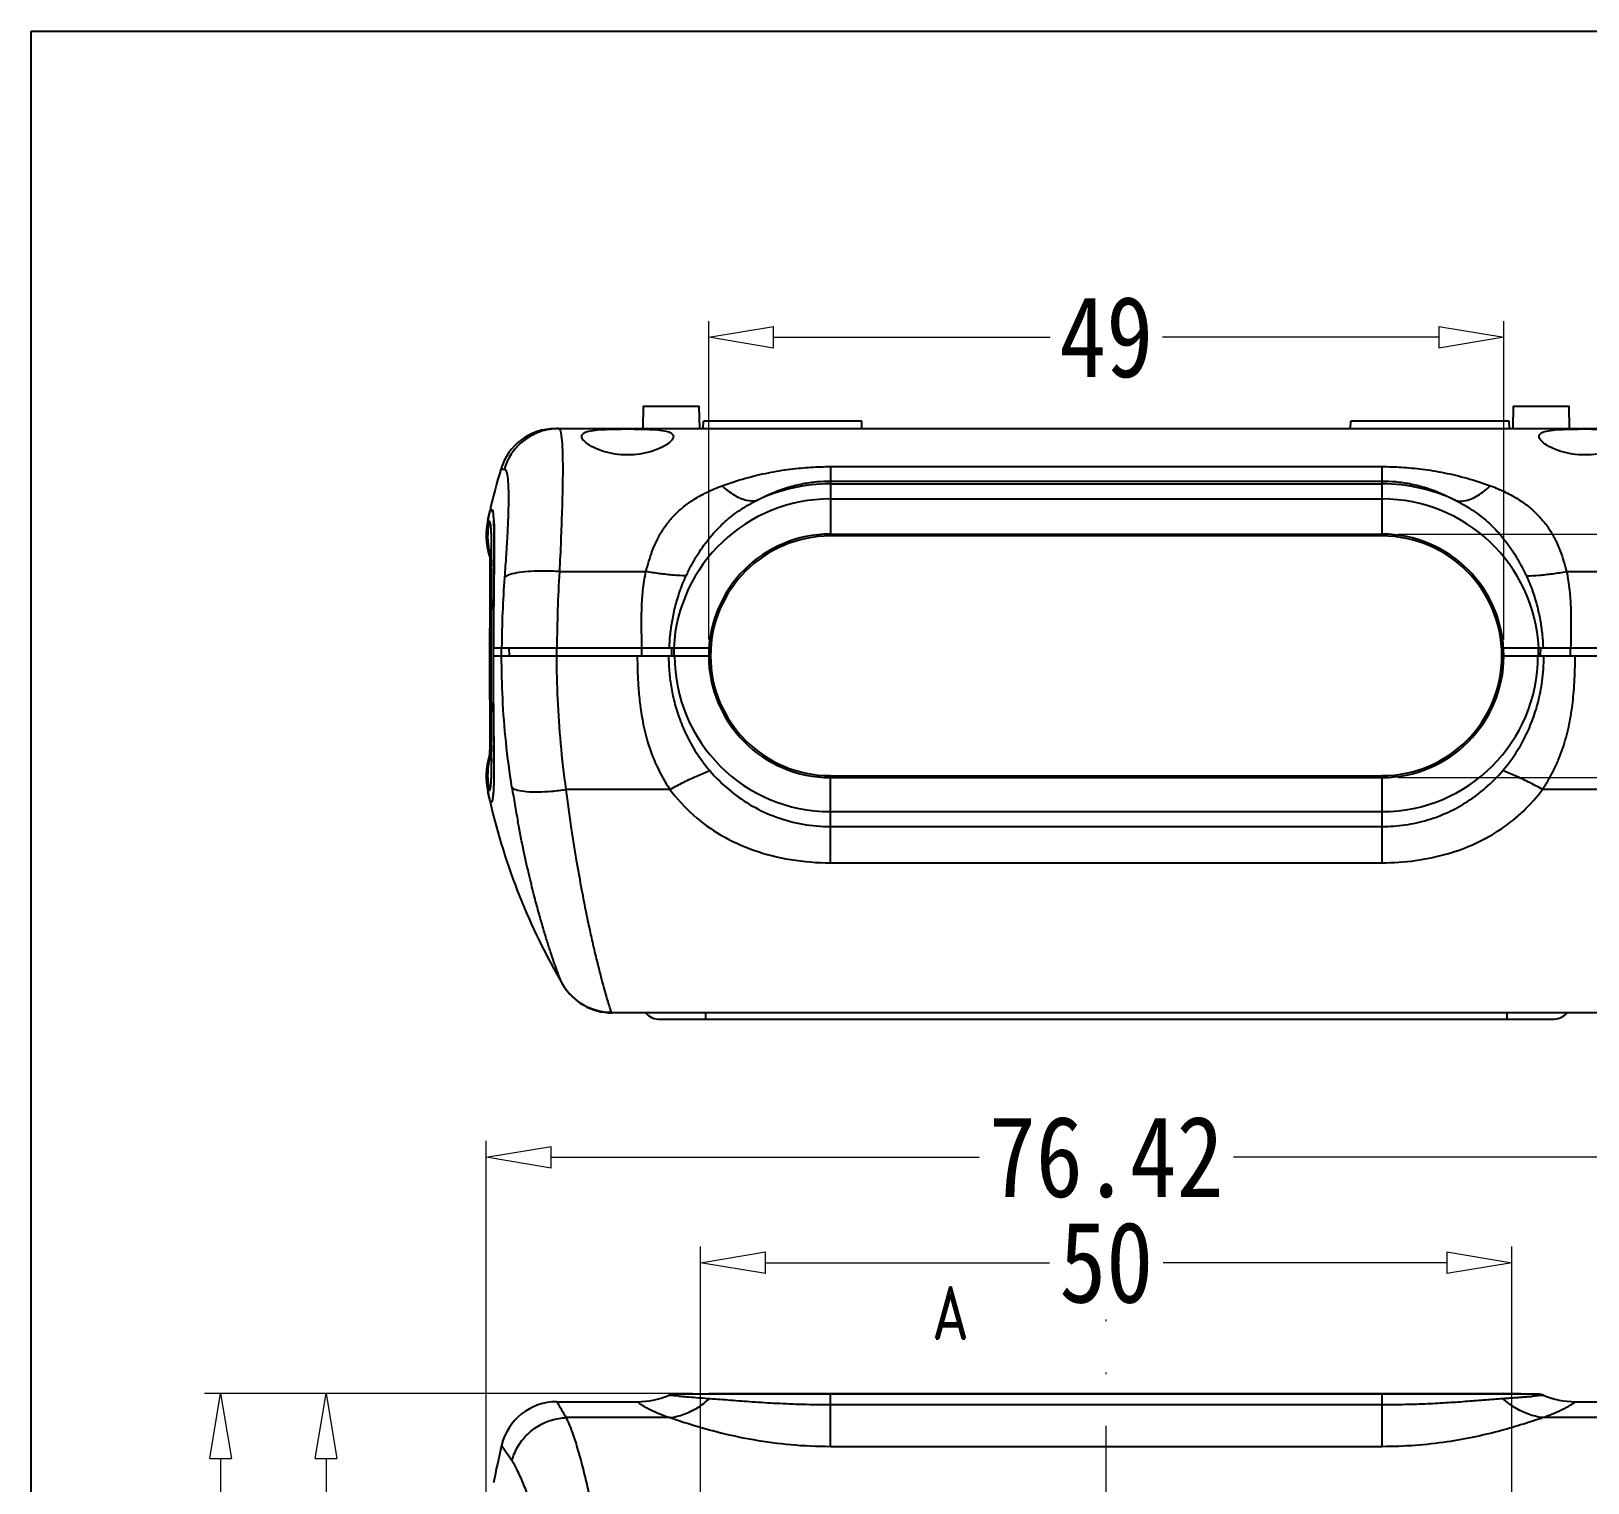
# Model space of a CAD drawing. Header units: millimetres. Extents: x 1786 to 4177, y -2705 to -1639.
# Drawn here: x 3805.4 to 3901.3, y -1728.3 to -1638.8 of the extents above; entities that cross this region are included whole.
import ezdxf
from ezdxf.enums import TextEntityAlignment as Align

# ---------------------------------------------------------------- set-up
doc = ezdxf.new("R2010")
doc.units = ezdxf.units.MM
doc.linetypes.add('DIVIDE', pattern=[31.75, 12.7, -6.35, 0, -6.35, 0, -6.35])
doc.layers.add('dim', color=3, linetype='Continuous', lineweight=9)
doc.layers.add('hatch', color=56, linetype='Continuous', lineweight=9)
doc.styles.add('FFS', font='simfang0.ttf', dxfattribs={"width": 0.85})
doc.styles.add('LongTou', font='romand.shx', dxfattribs={"width": 0.8, "bigfont": 'whgdtxt.shx'})
doc.dimstyles.new('YanXiu', dxfattribs={"dimtxt": 2.5, "dimasz": 2.2, "dimexe": 1, "dimexo": 0.6, "dimgap": 0.66, "dimtad": 0, "dimzin": 9, "dimdsep": 46, "dimtxsty": 'FFS', "dimblk": 'CLOSEDBLANK', "dimcen": 0, "dimclrd": 256, "dimclre": 131, "dimclrt": 42, "dimazin": 2, "dimtfac": 1, "dimtofl": 0, "dimtmove": 0, "dimatfit": 3, "dimldrblk": 'CLOSEDBLANK', "dimfxl": 0, "dimlwd": 5, "dimlwe": 5, "dimarcsym": 0})

# ---------------------------------------------------------------- blocks, each defined once
blk = doc.blocks.new('*u4')
at = {"layer": 'Defpoints', "color": 2}
blk.add_lwpolyline([(-135.77, 94.941), (135.77, 94.941), (135.77, -94.941), (-135.77, -94.941)], close=True, dxfattribs=at)
blk = doc.blocks.new('_ClosedBlank')
at = {"color": 0, "linetype": 'ByBlock', "lineweight": -2}
for p, q in [((-1, 0.167), (0, 0)), ((-1, 0.167), (-1, -0.167)), ((0, 0), (-1, -0.167))]:
    blk.add_line(p, q, dxfattribs=at)
blk = doc.blocks.new('*D333')
at = {"layer": 'Defpoints', "color": 0}
for p in [(-143.976, 175.8), (-167.558, 151.8), (-144.176, 151.8)]:
    blk.add_point(p, dxfattribs=at)
at = {"layer": 'dim', "color": 131, "lineweight": 5}
for p, q in [((-144.975, 175.8), (-168.558, 175.8)), ((-145.176, 151.8), (-168.558, 151.8))]:
    blk.add_line(p, q, dxfattribs=at)
at = {"layer": 'dim', "lineweight": 5}
for p, q in [((-167.558, 171.8), (-167.558, 167.246)), ((-167.558, 155.8), (-167.558, 160.353))]:
    blk.add_line(p, q, dxfattribs=at)
at = {"layer": 'dim', "lineweight": 5, "xscale": 4, "yscale": 4, "zscale": 4}
for p, rotation in [((-167.558, 175.8), 90), ((-167.558, 151.8), 270)]:
    blk.add_blockref('_ClosedBlank', p, dxfattribs=dict(at, rotation=rotation))
at = {"layer": 'dim', "color": 42, "insert": (-167.558, 163.8), "char_height": 5, "attachment_point": 5, "rotation": 90, "style": 'FFS'}
blk.add_mtext('24', dxfattribs=at)
blk = doc.blocks.new('*D336')
at = {"layer": 'Defpoints', "color": 0}
for p in [(-174.058, 175.8), (-143.976, 175.8), (-153.334, 35.3)]:
    blk.add_point(p, dxfattribs=at)
at = {"layer": 'dim', "color": 131, "lineweight": 5}
for p, q in [((-144.975, 175.8), (-175.058, 175.8)), ((-154.333, 35.3), (-175.058, 35.3))]:
    blk.add_line(p, q, dxfattribs=at)
at = {"layer": 'dim', "lineweight": 5}
for p, q in [((-174.058, 171.8), (-174.058, 113.326)), ((-174.058, 39.3), (-174.058, 97.773))]:
    blk.add_line(p, q, dxfattribs=at)
at = {"layer": 'dim', "lineweight": 5, "xscale": 4, "yscale": 4, "zscale": 4}
for p, rotation in [((-174.058, 175.8), 90), ((-174.058, 35.3), 270)]:
    blk.add_blockref('_ClosedBlank', p, dxfattribs=dict(at, rotation=rotation))
at = {"layer": 'dim', "color": 42, "insert": (-174.058, 105.55), "char_height": 5, "attachment_point": 5, "rotation": 90, "style": 'FFS'}
blk.add_mtext('140.5', dxfattribs=at)
blk = doc.blocks.new('*D337')
at = {"layer": 'Defpoints', "color": 0}
for p in [(-94.476, 183.868), (-144.476, 151.5), (-94.476, 151.5)]:
    blk.add_point(p, dxfattribs=at)
at = {"layer": 'dim', "color": 131, "lineweight": 5}
for p, q in [((-144.476, 152.499), (-144.476, 184.868)), ((-94.476, 152.499), (-94.476, 184.868))]:
    blk.add_line(p, q, dxfattribs=at)
at = {"layer": 'dim', "lineweight": 5}
for p, q in [((-140.476, 183.868), (-122.979, 183.868)), ((-98.476, 183.868), (-115.972, 183.868))]:
    blk.add_line(p, q, dxfattribs=at)
at = {"layer": 'dim', "lineweight": 5, "xscale": 4, "yscale": 4, "zscale": 4, "rotation": 180}
blk.add_blockref('_ClosedBlank', (-144.476, 183.868), dxfattribs=at)
at = {"layer": 'dim', "lineweight": 5, "xscale": 4, "yscale": 4, "zscale": 4}
blk.add_blockref('_ClosedBlank', (-94.476, 183.868), dxfattribs=at)
at = {"layer": 'dim', "color": 42, "insert": (-119.476, 183.868), "char_height": 5, "attachment_point": 5, "style": 'FFS'}
blk.add_mtext('50', dxfattribs=at)
blk = doc.blocks.new('*D338')
at = {"layer": 'Defpoints', "color": 0}
for p in [(-81.266, 190.368), (-157.685, 157.8), (-81.266, 157.8)]:
    blk.add_point(p, dxfattribs=at)
at = {"layer": 'dim', "color": 131, "lineweight": 5}
for p, q in [((-157.685, 158.799), (-157.685, 191.368)), ((-81.266, 158.799), (-81.266, 191.368))]:
    blk.add_line(p, q, dxfattribs=at)
at = {"layer": 'dim', "lineweight": 5}
for p, q in [((-153.685, 190.368), (-127.31, 190.368)), ((-85.266, 190.368), (-111.642, 190.368))]:
    blk.add_line(p, q, dxfattribs=at)
at = {"layer": 'dim', "lineweight": 5, "xscale": 4, "yscale": 4, "zscale": 4, "rotation": 180}
blk.add_blockref('_ClosedBlank', (-157.685, 190.368), dxfattribs=at)
at = {"layer": 'dim', "lineweight": 5, "xscale": 4, "yscale": 4, "zscale": 4}
blk.add_blockref('_ClosedBlank', (-81.266, 190.368), dxfattribs=at)
at = {"layer": 'dim', "color": 42, "insert": (-119.476, 190.368), "char_height": 5, "attachment_point": 5, "style": 'FFS'}
blk.add_mtext('76.42', dxfattribs=at)
blk = doc.blocks.new('*D339')
at = {"layer": 'Defpoints', "color": 0}
for p in [(-94.976, 240.896), (-143.976, 221.265), (-94.976, 221.265)]:
    blk.add_point(p, dxfattribs=at)
at = {"layer": 'dim', "color": 131, "lineweight": 5}
for p, q in [((-143.976, 222.264), (-143.976, 241.895)), ((-94.976, 222.264), (-94.976, 241.895))]:
    blk.add_line(p, q, dxfattribs=at)
at = {"layer": 'dim', "lineweight": 5}
for p, q in [((-139.976, 240.896), (-122.933, 240.896)), ((-98.976, 240.896), (-116.018, 240.896))]:
    blk.add_line(p, q, dxfattribs=at)
at = {"layer": 'dim', "lineweight": 5, "xscale": 4, "yscale": 4, "zscale": 4, "rotation": 180}
blk.add_blockref('_ClosedBlank', (-143.976, 240.896), dxfattribs=at)
at = {"layer": 'dim', "lineweight": 5, "xscale": 4, "yscale": 4, "zscale": 4}
blk.add_blockref('_ClosedBlank', (-94.976, 240.896), dxfattribs=at)
at = {"layer": 'dim', "color": 42, "insert": (-119.476, 240.896), "char_height": 5, "attachment_point": 5, "style": 'FFS'}
blk.add_mtext('49', dxfattribs=at)
blk = doc.blocks.new('*D340')
at = {"layer": 'Defpoints', "color": 0}
for p in [(-102.476, 228.765), (-102.476, 213.765), (-73.713, 213.765)]:
    blk.add_point(p, dxfattribs=at)
at = {"layer": 'dim', "lineweight": 5}
for p, q in [((-73.713, 232.965), (-73.713, 237.165)), ((-73.713, 209.565), (-73.713, 205.365))]:
    blk.add_line(p, q, dxfattribs=at)
at = {"layer": 'dim', "color": 131, "lineweight": 5}
for p, q in [((-101.476, 228.765), (-72.713, 228.765)), ((-101.476, 213.765), (-72.713, 213.765))]:
    blk.add_line(p, q, dxfattribs=at)
at = {"layer": 'dim', "lineweight": 5, "xscale": 4.2, "yscale": 4.2, "zscale": 4.2}
for p, rotation in [((-73.713, 228.765), 270), ((-73.713, 213.765), 90)]:
    blk.add_blockref('_ClosedBlank', p, dxfattribs=dict(at, rotation=rotation))
at = {"layer": 'dim', "color": 42, "insert": (-73.713, 221.265), "char_height": 5, "attachment_point": 5, "rotation": 90, "style": 'FFS'}
blk.add_mtext('15', dxfattribs=at)
blk = doc.blocks.new('u161')
at = {"color": 7, "linetype": 'Continuous'}
for p, q in [((-148.006, 236.656), (-148.03, 235.265)), ((-148.006, 236.656), (-144.554, 236.656)), ((-144.53, 235.265), (-144.554, 236.656)), ((-94.397, 236.656), (-94.422, 235.265)), ((-94.398, 236.656), (-90.945, 236.656)), ((-90.922, 235.265), (-90.946, 236.656)), ((-153.433, 235.265), (-85.519, 235.265)), ((-144.322, 235.265), (-144.306, 235.715)), ((-134.546, 235.715), (-144.306, 235.715)), ((-134.53, 235.265), (-134.546, 235.715)), ((-104.422, 235.265), (-104.406, 235.715)), ((-94.646, 235.715), (-104.406, 235.715)), ((-94.63, 235.265), (-94.646, 235.715)), ((-156.785, 232.771), (-156.569, 232.771)), ((-136.476, 232.925), (-136.476, 228.765)), ((-136.476, 232.925), (-102.476, 232.925)), ((-102.476, 228.765), (-102.476, 232.925)), ((-136.476, 231.857), (-102.476, 231.857)), ((-136.475, 232.036), (-102.476, 232.036)), ((-157.45, 230.265), (-157.353, 230.265)), ((-136.476, 230.931), (-102.476, 230.931)), ((-157.585, 229.658), (-157.454, 230.247)), ((-157.585, 229.658), (-157.5, 229.572)), ((-157.454, 230.247), (-157.357, 230.247)), ((-136.476, 228.765), (-102.476, 228.765)), ((-102.476, 228.651), (-136.476, 228.651)), ((-157.483, 227.508), (-157.474, 227.201)), ((-157.474, 227.202), (-157.468, 226.793)), ((-157.468, 226.795), (-157.465, 226.29)), ((-157.37, 227.183), (-157.37, 227.168)), ((-153.174, 226.453), (-147.844, 226.453)), ((-91.107, 226.453), (-85.778, 226.453)), ((-157.465, 225.696), (-157.467, 225.012)), ((-157.465, 226.292), (-157.465, 225.695)), ((-157.467, 225.014), (-157.474, 223.416)), ((-157.474, 223.417), (-157.477, 222.528)), ((-157.477, 222.527), (-157.479, 221.606)), ((-157.403, 221.765), (-157.403, 221.266)), ((-157.246, 221.736), (-157.246, 221.765)), ((-157.243, 221.765), (-143.959, 221.765)), ((-156.252, 221.265), (-156.278, 221.765)), ((-153.334, 221.265), (-153.334, 221.765)), ((-148.094, 221.265), (-148.094, 221.765)), ((-146.241, 221.265), (-146.25, 221.765)), ((-146.107, 221.265), (-146.109, 221.765)), ((-94.992, 221.765), (-81.709, 221.765)), ((-92.844, 221.265), (-92.842, 221.765)), ((-92.711, 221.265), (-92.702, 221.765)), ((-90.857, 221.265), (-90.857, 221.765)), ((-157.479, 221.605), (-157.478, 220.676)), ((-157.478, 220.677), (-157.476, 219.766)), ((-157.243, 221.265), (-143.976, 221.265)), ((-94.976, 221.265), (-81.708, 221.265)), ((-157.476, 219.767), (-157.467, 217.367)), ((-157.37, 215.362), (-157.37, 215.346)), ((-146.364, 213.029), (-152.758, 213.03)), ((-136.476, 213.878), (-102.476, 213.878)), ((-136.476, 213.765), (-102.476, 213.765)), ((-136.476, 211.66), (-136.476, 213.765)), ((-102.476, 211.66), (-102.476, 213.765)), ((-86.194, 213.03), (-92.587, 213.029)), ((-157.5, 212.957), (-157.585, 212.871)), ((-157.454, 212.283), (-157.585, 212.871)), ((-157.454, 212.283), (-157.357, 212.283)), ((-157.45, 212.265), (-157.353, 212.265)), ((-155.73, 211.004), (-155.742, 211.069)), ((-102.476, 211.66), (-136.476, 211.66)), ((-136.476, 208.51), (-136.476, 210.744)), ((-136.475, 210.744), (-102.476, 210.744)), ((-102.476, 208.51), (-102.476, 210.744)), ((-136.476, 208.51), (-102.476, 208.51)), ((-149.94, 199.265), (-149.959, 199.305)), ((-89.011, 199.265), (-149.94, 199.265)), ((-146.962, 198.865), (-94.312, 198.865)), ((-144.654, 198.865), (-144.176, 198.865)), ((-144.176, 199.265), (-144.176, 198.865)), ((-94.775, 198.865), (-94.775, 199.265)), ((-94.32, 198.865), (-91.989, 198.865)), ((-146.08, 175.763), (-143.976, 175.8)), ((-92.871, 175.763), (-146.08, 175.763)), ((-143.976, 175.8), (-94.976, 175.8)), ((-136.476, 175.763), (-136.476, 175.8)), ((-102.476, 175.763), (-102.476, 175.8)), ((-92.871, 175.763), (-94.976, 175.8)), ((-153.334, 175.3), (-148.375, 175.3)), ((-143.998, 175.505), (-143.911, 175.499)), ((-136.476, 172.55), (-136.476, 175.122)), ((-136.475, 175.122), (-102.476, 175.122)), ((-102.476, 172.55), (-102.476, 175.122)), ((-95.041, 175.499), (-94.954, 175.505)), ((-90.577, 175.3), (-85.618, 175.3)), ((-146.364, 174.317), (-152.758, 174.317)), ((-86.194, 174.317), (-92.587, 174.317)), ((-136.476, 172.55), (-102.476, 172.55))]:
    blk.add_line(p, q, dxfattribs=at)
for points in [[(-157.499, 227.816), (-157.498, 227.811), (-157.492, 227.712), (-157.483, 227.508)], [(-157.467, 217.366), (-157.465, 216.718), (-157.466, 216.153), (-157.469, 215.677), (-157.475, 215.292), (-157.483, 215.002), (-157.492, 214.81), (-157.493, 214.789)]]:
    blk.add_lwpolyline(points, dxfattribs=at)
for centre, radius, start, end in [((-153.433, 231.765), 3.5, 90, 163.28141), ((-118.476, 221.265), 40, 163.28141, 166.99712), ((-136.476, 221.265), 10.593, 90, 115.39166), ((-102.476, 221.265), 10.593, 64.60834, 90), ((-157.353, 230.195), 0.07, 84.06938, 90.06775), ((-136.476, 221.265), 9.666, 90, 177.03504), ((-102.476, 221.265), 9.666, 2.96496, 90), ((-153.185, 228.714), 4.5, 167.87485, 196.59348), ((-153.103, 228.628), 4.497, 167.88007, 188.38248), ((-118.476, 221.265), 40, 167.02358, 167.88534), ((-136.476, 221.265), 7.5, 90, 270), ((-136.476, 221.265), 7.386, 90, 270), ((-102.476, 221.265), 7.5, 270, 90), ((-102.476, 221.265), 7.386, 270, 90), ((-153.111, 228.627), 4.489, 188.39254, 190.49129), ((-153.101, 228.629), 4.499, 190.49079, 191.66258), ((-215.278, 227.438), 57.908, 0.14763, 0.48204), ((-244.308, 227.362), 86.938, 359.88163, 0.14788), ((-69.462, 221.279), 83.872, 176.46319, 179.66835), ((-91.55, 221.277), 65.189, 175.75387, 179.57166), ((-202.574, 218.814), 45.906, 3.05948, 3.68462), ((-136.476, 221.265), 9.604, 180, 270), ((-102.476, 221.265), 9.604, 270, 0), ((-153.185, 213.814), 4.5, 163.40337, 192.11466), ((-244.289, 215.167), 86.919, 359.85197, 0.11825), ((-153.108, 213.901), 4.492, 168.55446, 192.13172), ((-153.099, 213.899), 4.501, 168.32908, 168.55506), ((-78.891, 225.46), 78.186, 189.06462, 190.60625), ((-118.476, 221.265), 40, 192.11466, 192.97642), ((-118.476, 221.265), 40, 193.00288, 210.45419), ((-149.971, 202.793), 3.487, 210.42878, 270.19874), ((-149.94, 202.765), 3.5, 210.45419, 270), ((-146.976, 200.075), 1.21, 222.74408, 270.62956), ((-91.976, 200.075), 1.21, 269.37116, 317.25592), ((-148.375, 180.3), 5, 270.00016, 292.66716), ((-146.063, 174.763), 1, 91, 112.6644), ((-155.648, 42.464), 133.539, 85.77611, 86.04942), ((-82.701, 33.991), 142.034, 93.95729, 94.25144), ((-92.889, 174.763), 1, 67.33335, 89), ((-90.577, 180.3), 5, 247.33327, 269.99982), ((-153.334, 171.8), 3.5, 90.00008, 166.62014), ((230.589, 399.628), 444.657, 210.29802, 210.44477), ((-94.476, 157.8), 64, 166.6202, 168.73779), ((167.072, 391.045), 390.598, 214.00279, 214.16961)]:
    blk.add_arc(centre, radius, start, end, dxfattribs=at)
for points, start_tangent, end_tangent in [([(-153.229, 235.265), (-154.111, 235.151), (-154.936, 234.816), (-155.65, 234.284), (-156.207, 233.587), (-156.569, 232.771)], (-1, 0), (-0.286758, -0.958003)), ([(-153.229, 235.265), (-153.096, 235.035), (-153.011, 234.353), (-152.976, 233.277), (-152.982, 231.872), (-153.023, 230.214), (-153.089, 228.387), (-153.174, 226.453)], (1, -0.000193), (-0.04733, -0.998879)), ([(-151.8, 234.78), (-151.687, 234.973), (-151.353, 235.107), (-150.831, 235.186), (-150.152, 235.226), (-149.383, 235.241), (-148.568, 235.241), (-147.8, 235.226), (-147.12, 235.186), (-146.598, 235.107), (-146.264, 234.973), (-146.151, 234.78)], (-0.008727, 0.999962), (-0.008727, -0.999962)), ([(-92.8, 234.78), (-92.687, 234.973), (-92.353, 235.107), (-91.831, 235.186), (-91.152, 235.226), (-90.383, 235.241), (-89.568, 235.241), (-88.8, 235.226), (-88.12, 235.186), (-87.598, 235.107), (-87.264, 234.973), (-87.151, 234.78)], (-0.008727, 0.999962), (-0.008727, -0.999962)), ([(-146.151, 234.78), (-146.276, 234.525), (-146.628, 234.243), (-147.165, 233.977), (-147.844, 233.767), (-148.588, 233.655), (-149.363, 233.655), (-150.107, 233.767), (-150.786, 233.977), (-151.323, 234.243), (-151.676, 234.525), (-151.8, 234.78)], (-0.008727, -0.999962), (-0.008727, 0.999962)), ([(-87.151, 234.78), (-87.276, 234.525), (-87.628, 234.243), (-88.165, 233.977), (-88.844, 233.767), (-89.588, 233.655), (-90.363, 233.655), (-91.107, 233.767), (-91.786, 233.977), (-92.323, 234.243), (-92.676, 234.525), (-92.8, 234.78)], (-0.008727, -0.999962), (-0.008727, 0.999962)), ([(-156.569, 232.771), (-156.431, 232.585), (-156.347, 232.035), (-156.317, 231.18), (-156.334, 230.089), (-156.385, 228.836), (-156.463, 227.491), (-156.56, 226.104)], (0.999999, -0.001058), (-0.074347, -0.997232)), ([(-143.154, 231.741), (-141.708, 232.208), (-140.299, 232.546), (-138.95, 232.767), (-137.674, 232.888), (-136.476, 232.925)], (0.938376, 0.345615), (1, 0.000157)), ([(-102.476, 232.925), (-101.278, 232.888), (-100.002, 232.767), (-98.653, 232.546), (-97.243, 232.208), (-95.798, 231.741)], (1, -0.000152), (0.938375, -0.345618)), ([(-147.844, 226.453), (-147.663, 227.094), (-147.453, 227.716), (-147.195, 228.324), (-146.871, 228.919), (-146.473, 229.486), (-146.037, 229.979), (-145.524, 230.442), (-144.887, 230.898), (-144.104, 231.336), (-143.154, 231.741)], (0.256278, 0.966603), (0.938353, 0.345679)), ([(-141.018, 230.834), (-141.644, 230.837), (-142.372, 231.147), (-143.154, 231.741)], (-0.965059, -0.262031), (-0.737033, 0.675857)), ([(-141.018, 230.834), (-140.042, 231.307), (-139.085, 231.65), (-138.166, 231.875), (-137.294, 231.998), (-136.475, 232.036)], (0.875089, 0.483962), (1, 0.000047)), ([(-102.476, 232.036), (-101.658, 231.998), (-100.786, 231.875), (-99.867, 231.65), (-98.91, 231.307), (-97.933, 230.834)], (1, -0.000045), (0.875089, -0.483962)), ([(-97.933, 230.834), (-97.308, 230.837), (-96.579, 231.147), (-95.798, 231.741)], (0.965065, -0.26201), (0.737024, 0.675866)), ([(-95.798, 231.741), (-94.846, 231.336), (-94.062, 230.897), (-93.425, 230.44), (-92.913, 229.977), (-92.476, 229.484), (-92.08, 228.917), (-91.756, 228.322), (-91.498, 227.715), (-91.288, 227.094), (-91.107, 226.453)], (0.938355, -0.345674), (0.256279, -0.966603)), ([(-157.345, 230.264), (-157.265, 230.063), (-157.214, 229.468), (-157.195, 228.491), (-157.199, 227.172), (-157.216, 225.55), (-157.233, 223.718), (-157.243, 221.765)], (0.994529, -0.104457), (-0.001872, -0.999998)), ([(-145.367, 226.186), (-145.051, 226.823), (-144.718, 227.406), (-144.364, 227.949), (-143.981, 228.459), (-143.575, 228.933), (-143.177, 229.339), (-142.749, 229.719), (-142.256, 230.1), (-141.684, 230.474), (-141.018, 230.834)], (0.419199, 0.907894), (0.898916, 0.438121)), ([(-97.933, 230.834), (-97.267, 230.473), (-96.694, 230.098), (-96.2, 229.718), (-95.773, 229.337), (-95.375, 228.931), (-94.969, 228.458), (-94.587, 227.947), (-94.233, 227.406), (-93.9, 226.823), (-93.584, 226.186)], (0.898916, -0.438121), (0.419199, -0.907894)), ([(-157.5, 229.572), (-157.489, 229.557), (-157.478, 229.534), (-157.467, 229.504), (-157.456, 229.465), (-157.446, 229.418), (-157.437, 229.362), (-157.428, 229.298), (-157.42, 229.229), (-157.413, 229.15), (-157.406, 229.054), (-157.399, 228.939), (-157.392, 228.802), (-157.386, 228.639), (-157.38, 228.442), (-157.375, 228.207), (-157.372, 227.925)], (0.706158, -0.708054), (0.008592, -0.999963)), ([(-157.273, 230.066), (-157.357, 230.247)], (-0.10011, 0.994976), (-1, 0.000293)), ([(-157.203, 227.167), (-157.2, 227.561), (-157.198, 228.327), (-157.205, 229.023), (-157.226, 229.615)], (0.008128, 0.999967), (-0.078065, 0.996948)), ([(-157.37, 227.168), (-157.372, 226.701), (-157.376, 226.126), (-157.381, 225.442), (-157.388, 224.631), (-157.395, 223.679), (-157.401, 222.54), (-157.403, 221.765)], (-0.00202, -0.999998), (-0.001462, -0.999999)), ([(-157.246, 221.765), (-157.243, 222.733), (-157.237, 223.767), (-157.227, 224.817), (-157.217, 225.813), (-157.207, 226.729), (-157.203, 227.167)], (0.001894, 0.999998), (0.008128, 0.999967)), ([(-153.174, 226.453), (-154.088, 226.49), (-154.938, 226.47), (-155.665, 226.395), (-156.219, 226.27), (-156.56, 226.104)], (-0.997599, 0.069249), (-0.776659, -0.629922)), ([(-148.097, 221.765), (-148.105, 222.503), (-148.113, 223.326), (-148.099, 224.251), (-148.028, 225.289), (-147.844, 226.453)], (-0.008315, 0.999965), (0.209552, 0.977798)), ([(-145.367, 226.186), (-146.149, 226.235), (-146.984, 226.325), (-147.844, 226.453)], (-0.999282, 0.037888), (-0.986148, 0.165866)), ([(-93.584, 226.186), (-92.802, 226.235), (-91.968, 226.325), (-91.107, 226.453)], (0.999282, 0.037888), (0.986148, 0.165868)), ([(-91.107, 226.453), (-90.925, 225.298), (-90.853, 224.27), (-90.839, 223.352), (-90.846, 222.54), (-90.855, 221.765)], (0.209593, -0.977789), (-0.00815, -0.999967)), ([(-146.4, 221.765), (-146.347, 222.524), (-146.236, 223.35), (-146.05, 224.241), (-145.769, 225.188), (-145.367, 226.186)], (0.039198, 0.999231), (0.419195, 0.907896)), ([(-93.584, 226.186), (-93.186, 225.196), (-92.906, 224.258), (-92.72, 223.375), (-92.608, 222.561), (-92.552, 221.765)], (0.419206, -0.907891), (0.039215, -0.999231)), ([(-157.247, 221.265), (-157.246, 221.736)], (0.000003, 1), (0.001787, 0.999998)), ([(-157.403, 221.266), (-157.401, 219.991), (-157.395, 218.851), (-157.388, 217.897), (-157.381, 217.087), (-157.376, 216.402), (-157.372, 215.828), (-157.37, 215.362)], (-0.000006, -1), (0.00203, -0.999998)), ([(-157.271, 212.436), (-157.22, 212.939), (-157.197, 213.756), (-157.195, 214.86), (-157.207, 216.217), (-157.224, 217.797), (-157.238, 219.536), (-157.243, 221.265)], (0.109598, 0.993976), (0, 1)), ([(-157.203, 215.363), (-157.206, 215.781), (-157.216, 216.691), (-157.227, 217.682), (-157.236, 218.726), (-157.243, 219.756), (-157.246, 220.751), (-157.247, 221.265)], (-0.008136, 0.999967), (0.000003, 1)), ([(-156.101, 213.142), (-156.467, 215.939), (-156.673, 218.636), (-156.739, 221.265)], (-0.157644, 0.987496), (-0.000002, 1)), ([(-152.758, 213.03), (-153.089, 215.865), (-153.274, 218.599), (-153.334, 221.265)], (-0.140853, 0.990031), (-0.000003, 1)), ([(-148.375, 221.265), (-148.363, 220.389), (-148.318, 219.429), (-148.221, 218.364), (-148.038, 217.187), (-147.717, 215.897), (-147.19, 214.506), (-146.364, 213.029)], (-0.000026, -1), (0.558147, -0.829742)), ([(-146.448, 221.265), (-146.418, 220.428), (-146.316, 219.521), (-146.122, 218.542), (-145.813, 217.501), (-145.362, 216.416), (-144.742, 215.305), (-143.911, 214.188)], (-0.000003, -1), (0.6512, -0.758906)), ([(-95.041, 214.188), (-94.662, 214.657), (-94.322, 215.133), (-94.009, 215.63), (-93.721, 216.151), (-93.461, 216.693), (-93.231, 217.25), (-93.032, 217.82), (-92.863, 218.41), (-92.721, 219.034), (-92.609, 219.708), (-92.532, 220.448), (-92.504, 221.265)], (0.65123, 0.758881), (-0.000005, 1)), ([(-92.587, 213.029), (-92.196, 213.659), (-91.866, 214.283), (-91.582, 214.921), (-91.339, 215.572), (-91.137, 216.233), (-90.974, 216.895), (-90.847, 217.553), (-90.748, 218.217), (-90.674, 218.903), (-90.621, 219.628), (-90.588, 220.41), (-90.577, 221.265)], (0.558318, 0.829627), (-0.000045, 1)), ([(-157.37, 214.942), (-157.372, 214.604), (-157.375, 214.322), (-157.38, 214.086), (-157.386, 213.89), (-157.392, 213.727), (-157.399, 213.59), (-157.406, 213.475), (-157.413, 213.379), (-157.42, 213.3), (-157.428, 213.231), (-157.437, 213.167), (-157.446, 213.111), (-157.456, 213.064), (-157.467, 213.025), (-157.478, 212.995), (-157.489, 212.972), (-157.5, 212.957)], (-0.002758, -0.999996), (-0.706158, -0.708054)), ([(-157.273, 212.463), (-157.227, 212.906), (-157.205, 213.501), (-157.198, 214.193), (-157.2, 214.953), (-157.203, 215.363)], (0.100804, 0.994906), (-0.008136, 0.999967)), ([(-146.364, 213.029), (-145.501, 213.486), (-144.672, 213.877), (-143.911, 214.188)], (0.873886, 0.486131), (0.937723, 0.347384)), ([(-143.911, 214.188), (-142.632, 212.936), (-141.279, 212.006), (-139.798, 211.324), (-138.178, 210.893), (-136.475, 210.744)], (0.651262, -0.758853), (1, -0.000033)), ([(-102.476, 210.744), (-101.053, 210.848), (-99.677, 211.151), (-98.393, 211.636), (-97.207, 212.289), (-96.1, 213.121), (-95.041, 214.188)], (1, 0.000019), (0.651252, 0.758862)), ([(-92.587, 213.029), (-93.451, 213.486), (-94.28, 213.877), (-95.041, 214.188)], (-0.873888, 0.486128), (-0.937724, 0.347381)), ([(-156.101, 213.142), (-155.757, 212.994), (-155.207, 212.905), (-154.49, 212.881), (-153.655, 212.923), (-152.758, 213.029)], (0.801194, -0.598405), (0.989032, 0.147699)), ([(-149.959, 199.305), (-150.036, 199.505), (-150.145, 199.84), (-150.28, 200.294), (-150.441, 200.865), (-150.626, 201.564), (-150.833, 202.385), (-151.039, 203.249), (-151.258, 204.222), (-151.507, 205.399), (-151.787, 206.828), (-152.095, 208.551), (-152.423, 210.606), (-152.758, 213.03)], (-0.427336, 0.904093), (-0.126336, 0.991987)), ([(-146.364, 213.029), (-144.924, 211.457), (-143.223, 210.221), (-141.215, 209.295), (-138.922, 208.71), (-136.476, 208.51)], (0.601798, -0.798649), (1, -0.000122)), ([(-102.476, 208.51), (-100.43, 208.649), (-98.471, 209.06), (-96.693, 209.719), (-95.127, 210.601), (-93.768, 211.696), (-92.587, 213.029)], (1, 0.000069), (0.601563, 0.798825)), ([(-157.353, 212.265), (-157.271, 212.436)], (1, 0), (0.109598, 0.993976)), ([(-136.475, 210.744), (-136.476, 210.89), (-136.476, 211.104), (-136.476, 211.369), (-136.476, 211.66)], (0.000392, 1), (0, 1)), ([(-102.476, 210.744), (-102.476, 210.89), (-102.476, 211.104), (-102.476, 211.369), (-102.476, 211.66)], (-0.000218, 1), (0, 1)), ([(-153.063, 201.203), (-153.184, 201.499), (-153.335, 201.899), (-153.515, 202.404), (-153.723, 203.02), (-153.954, 203.745), (-154.185, 204.508), (-154.43, 205.367), (-154.708, 206.407), (-155.021, 207.668), (-155.365, 209.189), (-155.73, 211.004)], (-0.39105, 0.920369), (-0.185018, 0.982735)), ([(-152.978, 201.027), (-153.063, 201.203)], (-0.505952, 0.862561), (-0.39105, 0.920369)), ([(-145.813, 175.64), (-145.362, 175.607), (-144.742, 175.56), (-143.998, 175.505)], (0.997315, -0.073233), (0.997333, -0.072983)), ([(-136.475, 175.122), (-136.476, 175.379), (-136.476, 175.582), (-136.476, 175.714), (-136.476, 175.763)], (0.000151, 1), (0, 1)), ([(-102.476, 175.122), (-102.476, 175.379), (-102.476, 175.582), (-102.476, 175.714), (-102.476, 175.763)], (-0.000084, 1), (0, 1)), ([(-94.954, 175.505), (-94.662, 175.526), (-94.322, 175.552), (-94.009, 175.575), (-93.721, 175.597), (-93.461, 175.617), (-93.231, 175.634)], (0.997334, 0.072973), (0.997285, 0.073639)), ([(-148.375, 175.3), (-148.363, 175.289), (-148.318, 175.251), (-148.221, 175.179), (-148.038, 175.061), (-147.717, 174.886), (-147.19, 174.641), (-146.364, 174.317)], (0.74072, -0.671814), (0.940893, -0.338704)), ([(-146.364, 174.317), (-145.501, 174.53), (-144.672, 174.93), (-143.911, 175.499)], (0.991057, 0.133437), (0.742458, 0.669892)), ([(-143.911, 175.499), (-142.632, 175.401), (-141.279, 175.3), (-139.798, 175.21), (-138.178, 175.146), (-136.475, 175.122)], (0.997358, -0.07264), (1, -0.000038)), ([(-102.476, 175.122), (-101.053, 175.139), (-99.677, 175.185), (-98.393, 175.253), (-97.207, 175.334), (-96.1, 175.418), (-95.041, 175.499)], (1, 0.000022), (0.997359, 0.072627)), ([(-92.587, 174.317), (-93.451, 174.53), (-94.28, 174.93), (-95.041, 175.499)], (-0.991054, 0.133465), (-0.742453, 0.669898)), ([(-92.587, 174.317), (-92.196, 174.463), (-91.866, 174.596), (-91.582, 174.72), (-91.339, 174.834), (-91.137, 174.936), (-90.974, 175.026), (-90.847, 175.102), (-90.748, 175.167), (-90.674, 175.22), (-90.621, 175.261), (-90.588, 175.289), (-90.577, 175.3)], (0.940966, 0.3385), (0.741182, 0.671304)), ([(-156.101, 171.668), (-155.757, 172.503), (-155.207, 173.229), (-154.49, 173.797), (-153.655, 174.168), (-152.758, 174.317)], (0.258423, 0.966032), (0.999347, 0.03613)), ([(-149.959, 158.035), (-150.036, 159.756), (-150.145, 161.339), (-150.28, 162.823), (-150.441, 164.243), (-150.626, 165.625), (-150.833, 166.951), (-151.039, 168.117), (-151.258, 169.227), (-151.507, 170.358), (-151.787, 171.488), (-152.095, 172.573), (-152.423, 173.545), (-152.758, 174.317)], (-0.031919, 0.99949), (-0.465553, 0.88502)), ([(-146.364, 174.317), (-144.924, 173.86), (-143.223, 173.387), (-141.215, 172.962), (-138.922, 172.659), (-136.476, 172.55)], (0.952116, -0.305736), (1, -0.000147)), ([(-102.476, 172.55), (-100.43, 172.626), (-98.471, 172.844), (-96.693, 173.164), (-95.127, 173.543), (-93.768, 173.939), (-92.587, 174.317)], (1, 0.000085), (0.952043, 0.305965)), ([(-152.978, 157.8), (-153.063, 159.26), (-153.184, 160.605), (-153.335, 161.867), (-153.515, 163.074), (-153.723, 164.251), (-153.954, 165.379), (-154.185, 166.372), (-154.43, 167.319), (-154.708, 168.284), (-155.021, 169.248), (-155.365, 170.175), (-155.73, 171.007), (-156.101, 171.668)], (-0.041162, 0.999152), (-0.561581, 0.827422))]:
    blk.add_spline(points, degree=3, dxfattribs=dict(at, start_tangent=start_tangent, end_tangent=end_tangent))
at = {"layer": 'hatch', "linetype": 'DIVIDE', "ltscale": 0.5}
blk.add_line((-119.476, 54.94), (-119.476, 180.8), dxfattribs=at)
at = {"layer": 'hatch', "color": 2}
blk.add_lwpolyline([(-119.476, 180.8, 0, 0, 0), (-122.676, 180.8, 0.96, 0, 0), (-125.876, 180.8, 0, 0, 0)], format="xyseb", dxfattribs=at)
at = {"layer": 'Defpoints', "xscale": 1.368000000000393, "yscale": 1.367999999999938, "zscale": 1.368}
blk.add_blockref('*u4', (0, 129.88), dxfattribs=at)
at = {"layer": 'hatch', "color": 6, "style": 'LongTou', "width": 0.8}
blk.add_text('A', height=3.2, dxfattribs=at).set_placement((-129.076, 180.8), align=Align.MIDDLE)
at = {"layer": 'dim'}
for base, p1, p2, picture, middle in [((-94.976, 240.896), (-143.976, 221.265), (-94.976, 221.265), '*D339', (-119.476, 240.896)), ((-81.266, 190.368), (-157.685, 157.8), (-81.266, 157.8), '*D338', (-119.476, 190.368)), ((-94.476, 183.868), (-144.476, 151.5), (-94.476, 151.5), '*D337', (-119.476, 183.868))]:
    dim = blk.add_linear_dim(base=base, p1=p1, p2=p2, dimstyle='YanXiu', override={"dimtxt": 5, "dimasz": 4, "dimexe": 0.9995, "dimexo": 0.9995, "dimgap": 0.9995}, dxfattribs=at)
    dim.commit()
    dim.dimension.update_dxf_attribs({"geometry": picture, "text_midpoint": middle})
dim = blk.add_linear_dim(base=(-73.713, 213.765), p1=(-102.476, 228.765), p2=(-102.476, 213.765), angle=90, dimstyle='YanXiu', override={"dimtxt": 5, "dimasz": 4.2, "dimexe": 0.9995, "dimexo": 0.9995, "dimgap": 0.9995}, dxfattribs=at)
dim.commit()
dim.dimension.update_dxf_attribs({"geometry": '*D340', "text_midpoint": (-73.713, 221.265), "dimtype": 128})
for base, p1, p2, picture, middle in [((-174.058, 175.8), (-153.334, 35.3), (-143.976, 175.8), '*D336', (-174.058, 105.55)), ((-167.558, 151.8), (-143.976, 175.8), (-144.176, 151.8), '*D333', (-167.558, 163.8))]:
    dim = blk.add_linear_dim(base=base, p1=p1, p2=p2, angle=90, dimstyle='YanXiu', override={"dimtxt": 5, "dimasz": 4, "dimexe": 0.9995, "dimexo": 0.9995, "dimgap": 0.9995}, dxfattribs=at)
    dim.commit()
    dim.dimension.update_dxf_attribs({"geometry": picture, "text_midpoint": middle})

msp = doc.modelspace()

# ---------------------------------------------------------------- block references
msp.add_blockref('u161', (3991.104, -1898.608))

doc.saveas('drawing.dxf')
